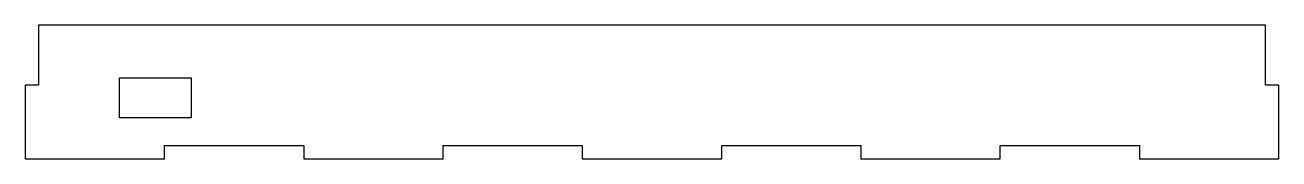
# Model space of a CAD drawing. Header units: millimetres. Extents: x -140 to 140, y 0 to 30.
import ezdxf

# ---------------------------------------------------------------- set-up
doc = ezdxf.new("R2010")
doc.units = ezdxf.units.MM
doc.layers.get('0').update_dxf_attribs({"linetype": 'CONTINUOUS'})

msp = doc.modelspace()

# ---------------------------------------------------------------- linework, layer by layer
for points in [[(-137, 16.5), (-140, 16.5), (-140, 0), (-108.89, 0), (-108.89, 3), (-77.78, 3), (-77.78, 0), (-46.67, 0), (-46.67, 3), (-15.56, 3), (-15.56, 0), (15.56, 0), (15.56, 3), (46.67, 3), (46.67, 0), (77.78, 0), (77.78, 3), (108.89, 3), (108.89, 0), (140, 0), (140, 16.5), (137, 16.5), (137, 30), (-137, 30)], [(-102.89, 18.18), (-102.89, 9.18), (-118.89, 9.18), (-118.89, 18.18)]]:
    msp.add_lwpolyline(points, close=True)

doc.saveas('drawing.dxf')
